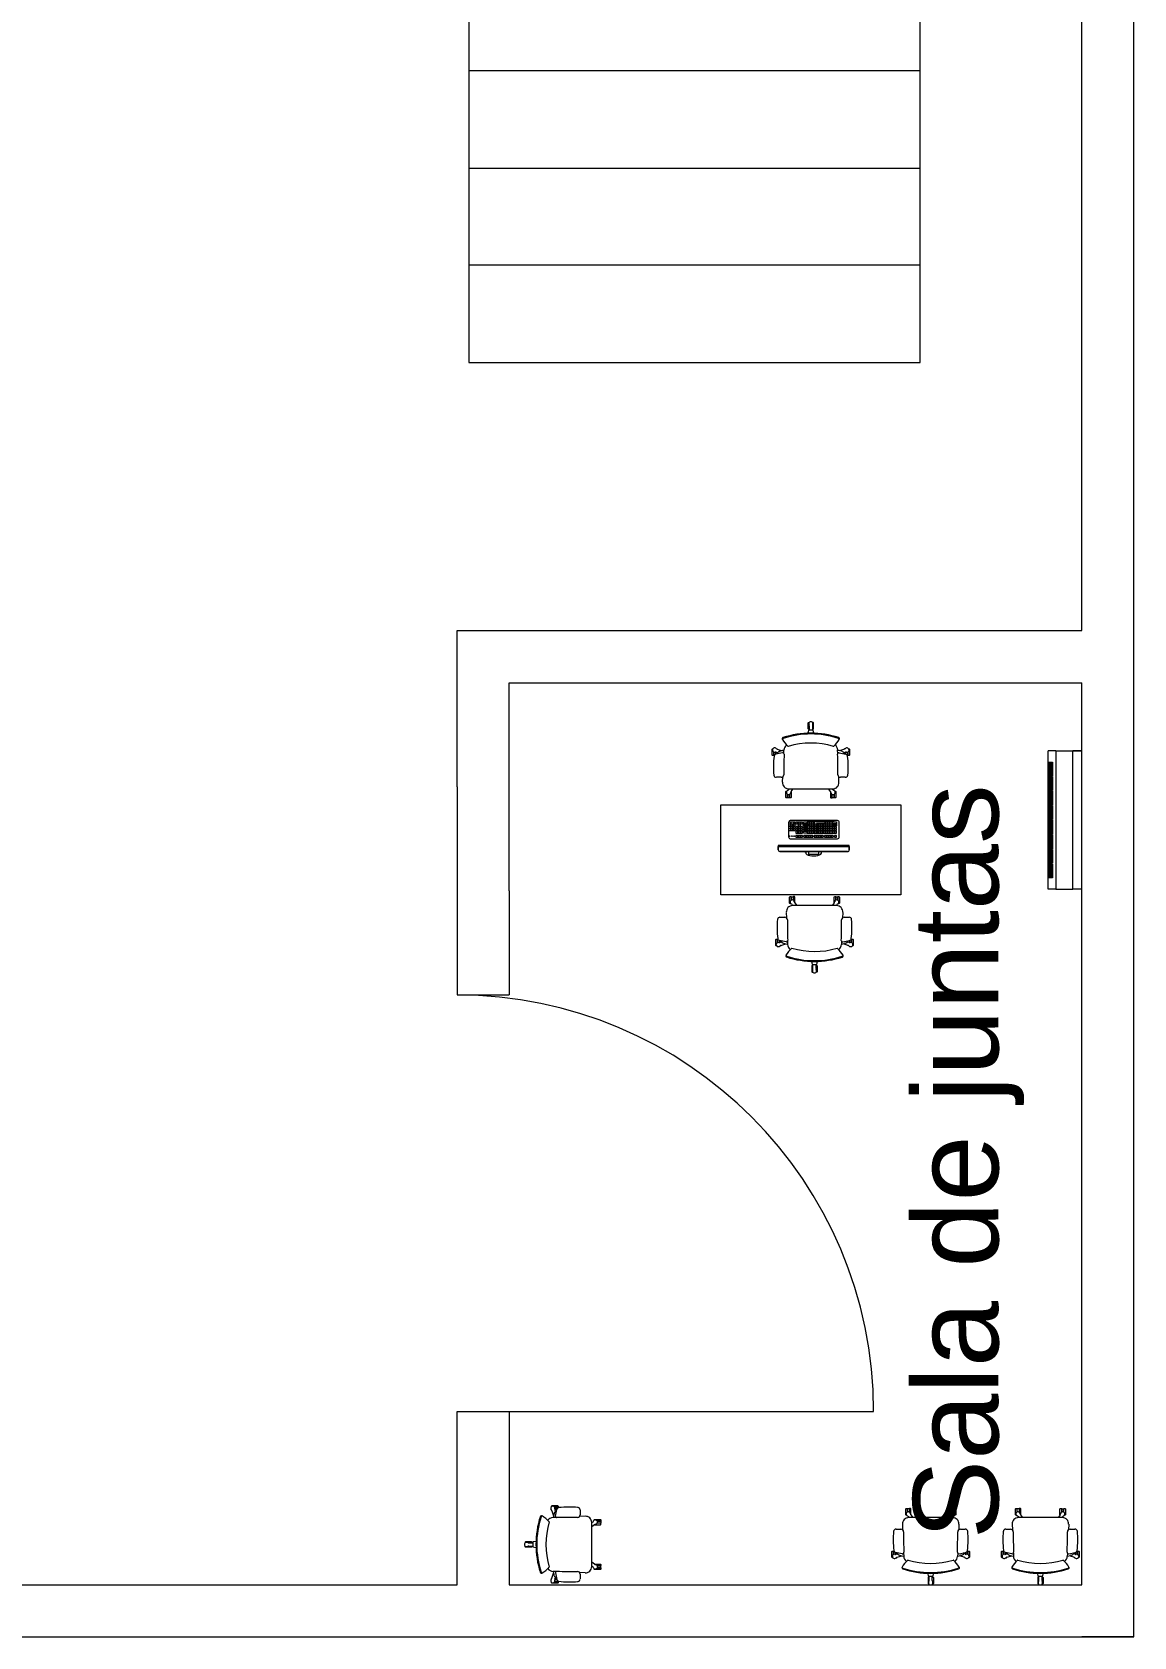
# Model space of a CAD drawing. Header units: millimetres. Extents: x -461 to 1315, y -154 to 152.
# Drawn here: x -289.786 to -286.611, y -154.113 to -149.488 of the extents above; entities that cross this region are included whole.
import ezdxf

# ---------------------------------------------------------------- set-up
doc = ezdxf.new("R2010")
doc.units = ezdxf.units.MM
for name, color, linetype, lineweight in [('A-DOOR', 251, 'Continuous', 13), ('A-WALL', 253, 'Continuous', 15), ('E-LITE', 40, 'Continuous', 13), ('S-STRS', 4, 'Continuous', 13)]:
    doc.layers.add(name, color=color, linetype=linetype, lineweight=lineweight)
doc.styles.get("Standard").update_dxf_attribs({"font": 'arial.ttf'})

# ---------------------------------------------------------------- blocks, each defined once
blk = doc.blocks.new('*U142')
at = {"layer": 'E-LITE'}
for p, q in [((1106.4, 1404.11), (1186.52, 1404.11)), ((1106.4, 1399.76), (1106.4, 1404.11)), ((1112.99, 1403.75), (1120.98, 1403.75)), ((1112.99, 1403.22), (1112.99, 1403.75)), ((1120.98, 1403.22), (1112.99, 1403.22)), ((1112.99, 1403.02), (1120.98, 1403.02)), ((1112.99, 1402.49), (1112.99, 1403.02)), ((1120.98, 1402.49), (1112.99, 1402.49)), ((1112.99, 1402.29), (1120.98, 1402.29)), ((1112.99, 1401.76), (1112.99, 1402.29)), ((1120.98, 1401.76), (1112.99, 1401.76)), ((1120.98, 1403.75), (1120.98, 1403.22)), ((1120.98, 1403.02), (1120.98, 1402.49)), ((1120.98, 1402.29), (1120.98, 1401.76)), ((1121.41, 1403.75), (1129.4, 1403.75)), ((1121.41, 1403.22), (1121.41, 1403.75)), ((1129.4, 1403.22), (1121.41, 1403.22)), ((1121.41, 1403.02), (1129.4, 1403.02)), ((1121.41, 1402.49), (1121.41, 1403.02)), ((1129.4, 1402.49), (1121.41, 1402.49)), ((1121.41, 1402.29), (1129.4, 1402.29)), ((1121.41, 1401.76), (1121.41, 1402.29)), ((1129.4, 1401.76), (1121.41, 1401.76)), ((1129.4, 1403.75), (1129.4, 1403.22)), ((1129.4, 1403.02), (1129.4, 1402.49)), ((1129.4, 1402.29), (1129.4, 1401.76)), ((1129.83, 1403.75), (1137.82, 1403.75)), ((1129.83, 1403.22), (1129.83, 1403.75)), ((1137.82, 1403.22), (1129.83, 1403.22)), ((1129.83, 1403.02), (1137.82, 1403.02)), ((1129.83, 1402.49), (1129.83, 1403.02)), ((1137.82, 1402.49), (1129.83, 1402.49)), ((1129.83, 1402.29), (1137.82, 1402.29)), ((1129.83, 1401.76), (1129.83, 1402.29)), ((1137.82, 1401.76), (1129.83, 1401.76)), ((1137.82, 1403.75), (1137.82, 1403.22)), ((1137.82, 1403.02), (1137.82, 1402.49)), ((1137.82, 1402.29), (1137.82, 1401.76)), ((1138.25, 1403.75), (1146.24, 1403.75)), ((1138.25, 1403.22), (1138.25, 1403.75)), ((1146.24, 1403.22), (1138.25, 1403.22)), ((1138.25, 1403.02), (1146.24, 1403.02)), ((1138.25, 1402.49), (1138.25, 1403.02)), ((1146.24, 1402.49), (1138.25, 1402.49)), ((1138.25, 1402.29), (1146.24, 1402.29)), ((1138.25, 1401.76), (1138.25, 1402.29)), ((1146.24, 1401.76), (1138.25, 1401.76)), ((1146.24, 1403.75), (1146.24, 1403.22)), ((1146.24, 1403.02), (1146.24, 1402.49)), ((1146.24, 1402.29), (1146.24, 1401.76)), ((1146.68, 1403.22), (1146.68, 1403.75)), ((1146.68, 1403.75), (1154.67, 1403.75)), ((1154.67, 1403.22), (1146.68, 1403.22)), ((1146.68, 1402.49), (1146.68, 1403.02)), ((1146.68, 1403.02), (1154.67, 1403.02)), ((1154.67, 1402.49), (1146.68, 1402.49)), ((1146.68, 1401.76), (1146.68, 1402.29)), ((1146.68, 1402.29), (1154.67, 1402.29)), ((1154.67, 1401.76), (1146.68, 1401.76)), ((1154.67, 1403.75), (1154.67, 1403.22)), ((1154.67, 1403.02), (1154.67, 1402.49)), ((1154.67, 1402.29), (1154.67, 1401.76)), ((1155.1, 1403.22), (1155.1, 1403.75)), ((1155.1, 1403.75), (1163.09, 1403.75)), ((1163.09, 1403.22), (1155.1, 1403.22)), ((1155.1, 1402.49), (1155.1, 1403.02)), ((1155.1, 1403.02), (1163.09, 1403.02)), ((1163.09, 1402.49), (1155.1, 1402.49)), ((1155.1, 1401.76), (1155.1, 1402.29)), ((1155.1, 1402.29), (1163.09, 1402.29)), ((1163.09, 1401.76), (1155.1, 1401.76)), ((1163.09, 1403.75), (1163.09, 1403.22)), ((1163.09, 1403.02), (1163.09, 1402.49)), ((1163.09, 1402.29), (1163.09, 1401.76)), ((1163.52, 1403.22), (1163.52, 1403.75)), ((1163.52, 1403.75), (1171.51, 1403.75)), ((1171.51, 1403.22), (1163.52, 1403.22)), ((1163.52, 1402.49), (1163.52, 1403.02)), ((1163.52, 1403.02), (1171.51, 1403.02)), ((1171.51, 1402.49), (1163.52, 1402.49)), ((1163.52, 1401.76), (1163.52, 1402.29)), ((1163.52, 1402.29), (1171.51, 1402.29)), ((1171.51, 1401.76), (1163.52, 1401.76)), ((1171.51, 1403.75), (1171.51, 1403.22)), ((1171.51, 1403.02), (1171.51, 1402.49)), ((1171.51, 1402.29), (1171.51, 1401.76)), ((1171.94, 1403.22), (1171.94, 1403.75)), ((1171.94, 1403.75), (1179.93, 1403.75)), ((1179.93, 1403.22), (1171.94, 1403.22)), ((1171.94, 1402.49), (1171.94, 1403.02)), ((1171.94, 1403.02), (1179.93, 1403.02)), ((1179.93, 1402.49), (1171.94, 1402.49)), ((1171.94, 1401.76), (1171.94, 1402.29)), ((1171.94, 1402.29), (1179.93, 1402.29)), ((1179.93, 1401.76), (1171.94, 1401.76)), ((1179.93, 1403.75), (1179.93, 1403.22)), ((1179.93, 1403.02), (1179.93, 1402.49)), ((1179.93, 1402.29), (1179.93, 1401.76)), ((1186.52, 1399.76), (1186.52, 1404.11)), ((1186.52, 1399.76), (1106.4, 1399.76)), ((1106.4, 1399.76), (1106.4, 1389.94)), ((1186.52, 1399.76), (1186.52, 1389.94)), ((1106.4, 1389.94), (1106.45, 1389.94)), ((1106.4, 1384.99), (1106.4, 1389.94)), ((1106.4, 1384.99), (1106.45, 1384.99)), ((1106.4, 1384.73), (1106.4, 1384.99)), ((1106.45, 1384.73), (1106.4, 1384.73)), ((1106.45, 1389.94), (1186.47, 1389.94)), ((1106.45, 1384.99), (1106.45, 1389.94)), ((1106.45, 1384.73), (1106.45, 1384.99)), ((1106.45, 1384.73), (1186.47, 1384.73)), ((1186.47, 1389.94), (1186.52, 1389.94)), ((1186.47, 1389.94), (1186.47, 1384.99)), ((1186.47, 1384.99), (1186.52, 1384.99)), ((1186.47, 1384.73), (1186.47, 1384.99)), ((1186.52, 1384.73), (1186.47, 1384.73)), ((1186.52, 1384.99), (1186.52, 1389.94)), ((1186.52, 1384.99), (1186.52, 1384.73))]:
    blk.add_line(p, q, dxfattribs=at)
blk = doc.blocks.new('*U146')
at = {"layer": 'E-LITE', "ltscale": 2}
for p, q in [((18904, 41906), (18904, 41868)), ((18933, 41906), (18933, 41868)), ((18607, 41656), (18607, 41674)), ((18608, 41656), (18608, 41674)), ((18612, 41673), (18625, 41668)), ((18621, 41700), (18664, 41686)), ((18622, 41669), (18622, 41663)), ((18644, 41681), (18653, 41684)), ((18679, 41663), (18680, 41692)), ((19158, 41663), (19157, 41691)), ((19217, 41700), (19173, 41686)), ((19194, 41681), (19184, 41684)), ((19226, 41673), (19212, 41668)), ((19215, 41669), (19215, 41663)), ((19230, 41656), (19230, 41674)), ((19231, 41656), (19231, 41674)), ((18655, 41451), (18613, 41451)), ((18668, 41407), (18670, 41456)), ((18721, 41339), (18726, 41347)), ((18723, 41347), (19115, 41347)), ((18744, 41323), (18762, 41347)), ((19094, 41323), (19076, 41347)), ((19117, 41339), (19111, 41347)), ((19169, 41407), (19167, 41456)), ((19225, 41451), (19183, 41451))]:
    blk.add_line(p, q, dxfattribs=at)
at = {"layer": 'E-LITE'}
for p, q in [((18762, 41053), (18780, 41053)), ((18805, 41053), (18805, 41038)), ((18805, 41013), (18805, 40997)), ((18805, 40992), (18805, 40977)), ((18805, 40971), (18805, 40955)), ((18805, 40934), (18805, 40918)), ((18825, 41053), (18825, 41038)), ((18825, 41033), (18825, 41017)), ((18825, 41013), (18825, 40997)), ((18825, 40992), (18825, 40977)), ((18825, 40971), (18825, 40955)), ((18825, 40934), (18825, 40918)), ((18845, 41053), (18845, 41038)), ((18845, 41013), (18845, 40997)), ((18845, 40992), (18845, 40977)), ((18845, 40971), (18845, 40955)), ((18845, 40934), (18845, 40918)), ((18876, 40934), (18876, 40918)), ((18887, 41054), (18905, 41054)), ((18896, 40934), (18896, 40918)), ((18905, 41054), (18905, 41038)), ((18905, 41054), (18905, 41038)), ((18905, 40992), (18905, 40977)), ((18905, 40971), (18905, 40955)), ((18917, 40934), (18917, 40918)), ((18925, 41054), (18925, 41038)), ((18925, 41035), (18925, 41019)), ((18925, 41013), (18925, 40997)), ((18925, 40992), (18925, 40977)), ((18925, 40971), (18925, 40955)), ((18937, 40934), (18937, 40918)), ((18945, 41054), (18945, 41038)), ((18945, 41035), (18945, 41019)), ((18945, 41013), (18945, 40997)), ((18945, 40992), (18945, 40977)), ((18945, 40971), (18945, 40955)), ((18965, 41035), (18965, 41019)), ((18965, 41013), (18965, 40997)), ((18965, 40992), (18965, 40977)), ((18965, 40971), (18965, 40955)), ((18967, 40934), (18967, 40918)), ((18968, 41054), (18985, 41054)), ((18985, 41038), (18968, 41038)), ((18985, 41035), (18985, 41019)), ((18985, 41013), (18985, 40997)), ((18985, 40992), (18985, 40977)), ((18985, 40971), (18985, 40955)), ((18987, 40934), (18987, 40918)), ((18988, 41054), (19006, 41054)), ((19006, 41038), (18988, 41038)), ((19006, 41035), (19006, 41019)), ((19006, 41013), (19006, 40997)), ((19006, 40992), (19006, 40977)), ((19006, 40971), (19006, 40955)), ((19007, 40934), (19007, 40918)), ((19008, 41054), (19026, 41054)), ((19026, 41038), (19008, 41038)), ((19026, 41035), (19026, 41019)), ((19026, 41013), (19026, 40997)), ((19026, 40992), (19026, 40977)), ((19026, 40971), (19026, 40955)), ((19028, 40934), (19028, 40918)), ((19046, 41035), (19046, 41019)), ((19046, 41013), (19046, 40997)), ((19046, 40992), (19046, 40977)), ((19046, 40971), (19046, 40955)), ((19058, 40934), (19058, 40918)), ((19066, 41054), (19066, 41038)), ((19066, 41035), (19066, 41019)), ((19066, 41013), (19066, 40997)), ((19066, 40992), (19066, 40977)), ((19066, 40971), (19066, 40955)), ((19078, 40934), (19078, 40918)), ((19087, 41054), (19087, 41038)), ((19087, 41035), (19087, 41019)), ((19087, 41013), (19087, 40997)), ((19087, 40992), (19087, 40977)), ((19087, 40971), (19087, 40955)), ((19098, 40934), (19098, 40918)), ((19107, 41054), (19107, 41038)), ((19107, 41035), (19107, 41019)), ((19107, 41013), (19107, 40997)), ((19107, 40992), (19107, 40977)), ((19107, 40971), (19107, 40955)), ((19118, 40934), (19118, 40918)), ((19127, 41013), (19127, 40997)), ((19127, 40992), (19127, 40977)), ((19127, 40971), (19127, 40955)), ((19260, 40835), (18629, 40835)), ((18629, 40835), (18629, 40805)), ((18644, 40790), (19245, 40790)), ((18873, 40781), (18873, 40790)), ((19015, 40782), (19015, 40790))]:
    blk.add_line(p, q, dxfattribs=at)
at = {"layer": 'E-LITE', "ltscale": 2}
for points in [[(18904, 41877), (18899, 41877), (18895, 41880), (18895, 41933), (18899, 41937), (18903, 41937)], [(18933, 41877), (18939, 41877), (18942, 41880), (18942, 41933), (18939, 41937), (18934, 41937)], [(18589, 41676), (18589, 41645), (18588, 41644), (18578, 41644), (18575, 41648), (18575, 41700), (18578, 41704), (18583, 41704)], [(18595, 41645), (18590, 41645), (18590, 41675)], [(18614, 41704), (18618, 41704), (18622, 41700), (18622, 41699)], [(19224, 41704), (19219, 41704), (19215, 41700), (19215, 41699)], [(19248, 41675), (19248, 41645), (19243, 41645)], [(19255, 41704), (19259, 41704), (19263, 41700), (19263, 41647), (19259, 41644), (19250, 41644), (19249, 41645), (19249, 41675)], [(18712, 41299), (18712, 41269), (18711, 41267), (18701, 41267), (18697, 41271), (18697, 41324), (18701, 41327), (18706, 41327)], [(18729, 41298), (18729, 41269), (18713, 41269), (18713, 41298)], [(18745, 41324), (18745, 41271), (18741, 41267), (18731, 41267), (18730, 41269), (18730, 41299)], [(19093, 41324), (19093, 41271), (19096, 41267), (19106, 41267), (19107, 41268), (19107, 41299)], [(19125, 41298), (19125, 41268), (19108, 41268), (19108, 41298)], [(19132, 41327), (19137, 41327), (19140, 41324), (19140, 41271), (19137, 41267), (19127, 41267), (19126, 41268), (19126, 41299)]]:
    blk.add_lwpolyline(points, dxfattribs=at)
at = {"layer": 'E-LITE'}
for points in [[(18945, 41842), (18941, 41868), (18897, 41868), (18893, 41842)], [(18667, 41668), (18609, 41656)], [(19171, 41668), (19229, 41656)], [(18780, 41038), (18780, 41053), (18742, 41053), (18742, 41038), (18780, 41038), (18762, 41038)], [(18855, 41038), (18855, 41054), (18884, 41054), (18884, 41038), (18855, 41038)], [(19028, 41054), (19046, 41054), (19046, 41038), (19046, 41054), (18948, 41054), (18948, 41038), (19046, 41038), (19028, 41038)], [(19127, 41054), (19109, 41054), (19109, 41038), (19127, 41038)], [(19109, 41054), (19147, 41054), (19147, 41038), (19109, 41038)], [(19127, 41035), (19109, 41035), (19109, 41019), (19127, 41019)], [(19109, 41035), (19147, 41035), (19147, 41019), (19109, 41019)], [(18629, 40805), (18629, 40835)], [(19245, 40790), (18644, 40790)], [(19260, 40835), (19260, 40805)]]:
    blk.add_lwpolyline(points, dxfattribs=at)
for points in [[(19719, 41205), (19719, 40405), (18119, 40405), (18119, 41205)], [(18722, 41053), (18722, 41038), (18740, 41038), (18740, 41053)], [(18722, 41035), (18722, 41019), (18740, 41019), (18740, 41035)], [(18722, 41013), (18722, 40997), (18740, 40997), (18740, 41013)], [(18722, 40992), (18722, 40977), (18740, 40977), (18740, 40992)], [(18742, 41035), (18742, 41019), (18760, 41019), (18760, 41035)], [(18742, 41013), (18742, 40997), (18760, 40997), (18760, 41013)], [(18742, 40992), (18742, 40977), (18760, 40977), (18760, 40992)], [(18762, 41035), (18762, 41019), (18780, 41019), (18780, 41035)], [(18762, 41013), (18762, 40997), (18780, 40997), (18780, 41013)], [(18762, 40992), (18762, 40977), (18780, 40977), (18780, 40992)], [(18787, 41053), (18787, 41038), (18805, 41038), (18805, 41053)], [(18787, 41013), (18787, 40997), (18805, 40997), (18805, 41013)], [(18787, 40992), (18787, 40977), (18805, 40977), (18805, 40992)], [(18787, 40971), (18787, 40955), (18805, 40955), (18805, 40971)], [(18787, 40934), (18787, 40918), (18805, 40918), (18805, 40934)], [(18807, 41053), (18807, 41038), (18825, 41038), (18825, 41053)], [(18807, 41033), (18807, 41017), (18825, 41017), (18825, 41033)], [(18807, 41013), (18807, 40997), (18825, 40997), (18825, 41013)], [(18807, 40992), (18807, 40977), (18825, 40977), (18825, 40992)], [(18807, 40971), (18807, 40955), (18825, 40955), (18825, 40971)], [(18807, 40934), (18807, 40918), (18825, 40918), (18825, 40934)], [(18828, 41053), (18828, 41038), (18845, 41038), (18845, 41053)], [(18828, 41013), (18828, 40997), (18845, 40997), (18845, 41013)], [(18828, 40992), (18828, 40977), (18845, 40977), (18845, 40992)], [(18828, 40971), (18828, 40955), (18845, 40955), (18845, 40971)], [(18828, 40934), (18828, 40918), (18845, 40918), (18845, 40934)], [(18905, 41035), (18905, 41019), (18855, 41019), (18855, 41035)], [(18855, 40998), (18855, 41013), (18892, 41013), (18892, 40998)], [(18855, 40977), (18855, 40993), (18881, 40993), (18881, 40977)], [(18884, 40955), (18855, 40955), (18855, 40971), (18884, 40971)], [(18858, 40934), (18858, 40918), (18876, 40918), (18876, 40934)], [(18879, 40934), (18879, 40918), (18896, 40918), (18896, 40934)], [(18887, 41054), (18887, 41038), (18905, 41038), (18905, 41054)], [(18887, 40992), (18887, 40977), (18905, 40977), (18905, 40992)], [(18887, 40971), (18887, 40955), (18905, 40955), (18905, 40971)], [(18899, 40934), (18899, 40918), (18917, 40918), (18917, 40934)], [(18907, 41054), (18907, 41038), (18925, 41038), (18925, 41054)], [(18907, 41035), (18907, 41019), (18925, 41019), (18925, 41035)], [(18907, 41013), (18907, 40997), (18925, 40997), (18925, 41013)], [(18907, 40992), (18907, 40977), (18925, 40977), (18925, 40992)], [(18907, 40971), (18907, 40955), (18925, 40955), (18925, 40971)], [(18919, 40934), (18919, 40918), (18937, 40918), (18937, 40934)], [(18927, 41054), (18927, 41038), (18945, 41038), (18945, 41054)], [(18927, 41035), (18927, 41019), (18945, 41019), (18945, 41035)], [(18927, 41013), (18927, 40997), (18945, 40997), (18945, 41013)], [(18927, 40992), (18927, 40977), (18945, 40977), (18945, 40992)], [(18927, 40971), (18927, 40955), (18945, 40955), (18945, 40971)], [(18948, 41035), (18948, 41019), (18965, 41019), (18965, 41035)], [(18948, 41013), (18948, 40997), (18965, 40997), (18965, 41013)], [(18948, 40992), (18948, 40977), (18965, 40977), (18965, 40992)], [(18948, 40971), (18948, 40955), (18965, 40955), (18965, 40971)], [(18949, 40934), (18949, 40918), (18967, 40918), (18967, 40934)], [(18968, 41035), (18968, 41019), (18985, 41019), (18985, 41035)], [(18968, 41013), (18968, 40997), (18985, 40997), (18985, 41013)], [(18968, 40992), (18968, 40977), (18985, 40977), (18985, 40992)], [(18968, 40971), (18968, 40955), (18985, 40955), (18985, 40971)], [(18970, 40934), (18970, 40918), (18987, 40918), (18987, 40934)], [(18988, 41035), (18988, 41019), (19006, 41019), (19006, 41035)], [(18988, 41013), (18988, 40997), (19006, 40997), (19006, 41013)], [(18988, 40992), (18988, 40977), (19006, 40977), (19006, 40992)], [(18988, 40971), (18988, 40955), (19006, 40955), (19006, 40971)], [(18990, 40934), (18990, 40918), (19007, 40918), (19007, 40934)], [(19008, 41035), (19008, 41019), (19026, 41019), (19026, 41035)], [(19008, 41013), (19008, 40997), (19026, 40997), (19026, 41013)], [(19008, 40992), (19008, 40977), (19026, 40977), (19026, 40992)], [(19008, 40971), (19008, 40955), (19026, 40955), (19026, 40971)], [(19010, 40934), (19010, 40918), (19028, 40918), (19028, 40934)], [(19028, 41035), (19028, 41019), (19046, 41019), (19046, 41035)], [(19028, 41013), (19028, 40997), (19046, 40997), (19046, 41013)], [(19028, 40992), (19028, 40977), (19046, 40977), (19046, 40992)], [(19028, 40971), (19028, 40955), (19046, 40955), (19046, 40971)], [(19040, 40934), (19040, 40918), (19058, 40918), (19058, 40934)], [(19049, 41054), (19049, 41038), (19066, 41038), (19066, 41054)], [(19049, 41035), (19049, 41019), (19066, 41019), (19066, 41035)], [(19049, 41013), (19049, 40997), (19066, 40997), (19066, 41013)], [(19049, 40992), (19049, 40977), (19066, 40977), (19066, 40992)], [(19049, 40971), (19049, 40955), (19066, 40955), (19066, 40971)], [(19060, 40934), (19060, 40918), (19078, 40918), (19078, 40934)], [(19069, 41054), (19069, 41038), (19087, 41038), (19087, 41054)], [(19069, 41035), (19069, 41019), (19087, 41019), (19087, 41035)], [(19069, 41013), (19069, 40997), (19087, 40997), (19087, 41013)], [(19069, 40992), (19069, 40977), (19087, 40977), (19087, 40992)], [(19069, 40971), (19069, 40955), (19087, 40955), (19087, 40971)], [(19080, 40934), (19080, 40918), (19098, 40918), (19098, 40934)], [(19089, 41054), (19089, 41038), (19107, 41038), (19107, 41054)], [(19089, 41035), (19089, 41019), (19107, 41019), (19107, 41035)], [(19089, 41013), (19089, 40997), (19107, 40997), (19107, 41013)], [(19089, 40992), (19089, 40977), (19107, 40977), (19107, 40992)], [(19089, 40971), (19089, 40955), (19107, 40955), (19107, 40971)], [(19101, 40934), (19101, 40918), (19118, 40918), (19118, 40934)], [(19109, 41013), (19109, 40997), (19127, 40997), (19127, 41013)], [(19109, 40992), (19109, 40977), (19127, 40977), (19127, 40992)], [(19109, 40971), (19109, 40955), (19127, 40955), (19127, 40971)], [(19130, 41013), (19130, 40997), (19147, 40997), (19147, 41013)], [(19130, 40992), (19130, 40977), (19147, 40977), (19147, 40992)], [(19130, 40971), (19130, 40955), (19147, 40955), (19147, 40971)], [(19130, 40934), (19130, 40918), (19147, 40918), (19147, 40934)], [(18629, 40835), (19260, 40835), (19260, 40845), (18629, 40845)], [(18900, 40790), (18988, 40790), (18988, 40763), (18900, 40763)]]:
    blk.add_lwpolyline(points, close=True, dxfattribs=at)
blk.add_lwpolyline([(19171, 41050, 0.414214), (19156, 41065), (18736, 41065, 0.414214), (18721, 41050), (18721, 40920, 0.414214), (18736, 40905), (19156, 40905, 0.414214), (19171, 40920)], format="xyb", close=True, dxfattribs=at)
blk.add_lwpolyline([(19245, 40790, 0.414214), (19260, 40805), (19260, 40835)], format="xyb", dxfattribs=at)
for centre in [(18731, 40927), (18751, 40927), (18771, 40927)]:
    blk.add_circle(centre, 2.59, dxfattribs=at)
at = {"layer": 'E-LITE', "ltscale": 2}
for centre, radius, start, end in [((18919, 41925), 19.1, 328.5245, 211.4595), ((18884, 41906), 20, 0.2015, 26.7074), ((18953, 41906), 20, 153.2765, 179.7824), ((18675, 41793), 11.1, 111.0959, 214.6187), ((18677, 41787), 11.1, 111.0959, 181.3726), ((18918, 41944), 297, 212.0445, 226.7544), ((18919, 41041), 801, 71.9883, 107.9957), ((18919, 41041), 794, 71.9883, 107.9957), ((18920, 41944), 297, 313.2296, 327.9394), ((19160, 41787), 11.1, 358.6113, 68.888), ((19162, 41793), 11.1, 325.3652, 68.888), ((18598, 41692), 19.1, 40.5245, 283.4595), ((19430, 41541), 843, 173.3476, 184.9047), ((18613, 41637), 19.6, 101.3843, 176.0675), ((18606, 41654), 20, 72.2015, 98.7074), ((18627, 41719), 20, 225.2765, 251.7824), ((18651, 41650), 31.9, 103.7502, 164.579), ((18709, 41457), 234, 97.1189, 103.7502), ((18669, 41656), 12.1, 357.6388, 99.6107), ((24194, 41493), 5515, 178.3138, 180.2072), ((18740, 41689), 59.8, 126.264, 177.3892), ((18725, 41739), 15.3, 226.9603, 245.5958), ((18919, 41061), 693, 73.1968, 106.7872), ((19113, 41739), 15.3, 294.3882, 313.0237), ((19098, 41689), 59.8, 2.5947, 54.0612), ((19169, 41656), 12.1, 80.3732, 182.3452), ((13644, 41495), 5515, 359.7768, 1.6701), ((19129, 41457), 234, 76.2338, 82.865), ((19186, 41650), 31.9, 15.4049, 76.2338), ((19211, 41719), 20, 288.2015, 314.7074), ((19239, 41692), 19.1, 256.5245, 139.4595), ((19232, 41654), 20, 81.2765, 107.7824), ((19225, 41637), 19.6, 3.9165, 78.5997), ((18408, 41541), 843, 355.0792, 6.6363), ((18610, 41471), 20.1, 185.0365, 276.0047), ((18657, 41473), 22.2, 265.0418, 0.9316), ((18725, 41404), 57, 177.5729, 267.8185), ((19112, 41404), 57, 272.1654, 2.411), ((19181, 41473), 22.2, 179.0523, 274.9421), ((19227, 41471), 20.1, 263.9792, 354.9474), ((18721, 41316), 19.1, 112.5245, 355.4595), ((18704, 41351), 20, 297.2765, 323.7824), ((18760, 41311), 20, 144.2015, 170.7074), ((19078, 41311), 20, 9.2765, 35.7824), ((19117, 41316), 19.1, 184.5245, 67.4595), ((19133, 41351), 20, 216.2015, 242.7074)]:
    blk.add_arc(centre, radius, start, end, dxfattribs=at)
at = {"layer": 'E-LITE'}
blk.add_arc((18644, 40805), 15, 180, 270, dxfattribs=at)
blk.add_ellipse((18944, 40781), major_axis=(-70.7, -0.3), ratio=0.422033, start_param=6.279959, end_param=9.484348, dxfattribs=at)
blk = doc.blocks.new('*U147')
at = {"layer": 'E-LITE', "ltscale": 2}
for p, q in [((18904, 41906), (18904, 41868)), ((18933, 41906), (18933, 41868)), ((18621, 41700), (18664, 41686)), ((18679, 41663), (18680, 41692)), ((19158, 41663), (19157, 41691)), ((19217, 41700), (19173, 41686)), ((18607, 41656), (18607, 41674)), ((18608, 41656), (18608, 41674)), ((18612, 41673), (18625, 41668)), ((18622, 41669), (18622, 41663)), ((18644, 41681), (18653, 41684)), ((19194, 41681), (19184, 41684)), ((19226, 41673), (19212, 41668)), ((19215, 41669), (19215, 41663)), ((19230, 41656), (19230, 41674)), ((19231, 41656), (19231, 41674)), ((18655, 41451), (18613, 41451)), ((18668, 41407), (18670, 41456)), ((19169, 41407), (19167, 41456)), ((19225, 41451), (19183, 41451)), ((18721, 41339), (18726, 41347)), ((18723, 41347), (19115, 41347)), ((18744, 41323), (18762, 41347)), ((19094, 41323), (19076, 41347)), ((19117, 41339), (19111, 41347))]:
    blk.add_line(p, q, dxfattribs=at)
at = {"layer": 'E-LITE'}
for points in [[(18945, 41842), (18941, 41868), (18897, 41868), (18893, 41842)], [(18667, 41668), (18609, 41656)], [(19171, 41668), (19229, 41656)]]:
    blk.add_lwpolyline(points, dxfattribs=at)
at = {"layer": 'E-LITE', "ltscale": 2}
for points in [[(18904, 41877), (18899, 41877), (18895, 41880), (18895, 41933), (18899, 41937), (18903, 41937)], [(18933, 41877), (18939, 41877), (18942, 41880), (18942, 41933), (18939, 41937), (18934, 41937)], [(18589, 41676), (18589, 41645), (18588, 41644), (18578, 41644), (18575, 41648), (18575, 41700), (18578, 41704), (18583, 41704)], [(18614, 41704), (18618, 41704), (18622, 41700), (18622, 41699)], [(19224, 41704), (19219, 41704), (19215, 41700), (19215, 41699)], [(19255, 41704), (19259, 41704), (19263, 41700), (19263, 41647), (19259, 41644), (19250, 41644), (19249, 41645), (19249, 41675)], [(18595, 41645), (18590, 41645), (18590, 41675)], [(19248, 41675), (19248, 41645), (19243, 41645)], [(18712, 41299), (18712, 41269), (18711, 41267), (18701, 41267), (18697, 41271), (18697, 41324), (18701, 41327), (18706, 41327)], [(18729, 41298), (18729, 41269), (18713, 41269), (18713, 41298)], [(18745, 41324), (18745, 41271), (18741, 41267), (18731, 41267), (18730, 41269), (18730, 41299)], [(19093, 41324), (19093, 41271), (19096, 41267), (19106, 41267), (19107, 41268), (19107, 41299)], [(19125, 41298), (19125, 41268), (19108, 41268), (19108, 41298)], [(19132, 41327), (19137, 41327), (19140, 41324), (19140, 41271), (19137, 41267), (19127, 41267), (19126, 41268), (19126, 41299)]]:
    blk.add_lwpolyline(points, dxfattribs=at)
for centre, radius, start, end in [((18919, 41041), 801, 71.9883, 107.9957), ((18919, 41041), 794, 71.9883, 107.9957), ((18919, 41925), 19.1, 328.5245, 211.4595), ((18884, 41906), 20, 0.2015, 26.7074), ((18953, 41906), 20, 153.2765, 179.7824), ((18598, 41692), 19.1, 40.5245, 283.4595), ((18627, 41719), 20, 225.2765, 251.7824), ((18675, 41793), 11.1, 111.0959, 214.6187), ((18677, 41787), 11.1, 111.0959, 181.3726), ((18918, 41944), 297, 212.0445, 226.7544), ((18740, 41689), 59.8, 126.264, 177.3892), ((18725, 41739), 15.3, 226.9603, 245.5958), ((18919, 41061), 693, 73.1968, 106.7872), ((19113, 41739), 15.3, 294.3882, 313.0237), ((18920, 41944), 297, 313.2296, 327.9394), ((19098, 41689), 59.8, 2.5947, 54.0612), ((19160, 41787), 11.1, 358.6113, 68.888), ((19162, 41793), 11.1, 325.3652, 68.888), ((19211, 41719), 20, 288.2015, 314.7074), ((19239, 41692), 19.1, 256.5245, 139.4595), ((19430, 41541), 843, 173.3476, 184.9047), ((18613, 41637), 19.6, 101.3843, 176.0675), ((18606, 41654), 20, 72.2015, 98.7074), ((18651, 41650), 31.9, 103.7502, 164.579), ((18709, 41457), 234, 97.1189, 103.7502), ((18669, 41656), 12.1, 357.6388, 99.6107), ((24194, 41493), 5515, 178.3138, 180.2072), ((19169, 41656), 12.1, 80.3732, 182.3452), ((13644, 41495), 5515, 359.7768, 1.6701), ((19129, 41457), 234, 76.2338, 82.865), ((19186, 41650), 31.9, 15.4049, 76.2338), ((19232, 41654), 20, 81.2765, 107.7824), ((19225, 41637), 19.6, 3.9165, 78.5997), ((18408, 41541), 843, 355.0792, 6.6363), ((18610, 41471), 20.1, 185.0365, 276.0047), ((18657, 41473), 22.2, 265.0418, 0.9316), ((18725, 41404), 57, 177.5729, 267.8185), ((19112, 41404), 57, 272.1654, 2.411), ((19181, 41473), 22.2, 179.0523, 274.9421), ((19227, 41471), 20.1, 263.9792, 354.9474), ((18721, 41316), 19.1, 112.5245, 355.4595), ((18704, 41351), 20, 297.2765, 323.7824), ((18760, 41311), 20, 144.2015, 170.7074), ((19078, 41311), 20, 9.2765, 35.7824), ((19117, 41316), 19.1, 184.5245, 67.4595), ((19133, 41351), 20, 216.2015, 242.7074)]:
    blk.add_arc(centre, radius, start, end, dxfattribs=at)
blk = doc.blocks.new('*U150')
at = {"layer": 'E-LITE', "ltscale": 2}
for p, q in [((18904, 41906), (18904, 41868)), ((18933, 41906), (18933, 41868)), ((18621, 41700), (18664, 41686)), ((18679, 41663), (18680, 41692)), ((19158, 41663), (19157, 41691)), ((19217, 41700), (19173, 41686)), ((18607, 41656), (18607, 41674)), ((18608, 41656), (18608, 41674)), ((18612, 41673), (18625, 41668)), ((18622, 41669), (18622, 41663)), ((18644, 41681), (18653, 41684)), ((19194, 41681), (19184, 41684)), ((19226, 41673), (19212, 41668)), ((19215, 41669), (19215, 41663)), ((19230, 41656), (19230, 41674)), ((19231, 41656), (19231, 41674)), ((18655, 41451), (18613, 41451)), ((18668, 41407), (18670, 41456)), ((19169, 41407), (19167, 41456)), ((19225, 41451), (19183, 41451)), ((18721, 41339), (18726, 41347)), ((18723, 41347), (19115, 41347)), ((18744, 41323), (18762, 41347)), ((19094, 41323), (19076, 41347)), ((19117, 41339), (19111, 41347))]:
    blk.add_line(p, q, dxfattribs=at)
at = {"layer": 'E-LITE'}
for points in [[(18945, 41842), (18941, 41868), (18897, 41868), (18893, 41842)], [(18667, 41668), (18609, 41656)], [(19171, 41668), (19229, 41656)]]:
    blk.add_lwpolyline(points, dxfattribs=at)
at = {"layer": 'E-LITE', "ltscale": 2}
for points in [[(18904, 41877), (18899, 41877), (18895, 41880), (18895, 41933), (18899, 41937), (18903, 41937)], [(18933, 41877), (18939, 41877), (18942, 41880), (18942, 41933), (18939, 41937), (18934, 41937)], [(18589, 41676), (18589, 41645), (18588, 41644), (18578, 41644), (18575, 41648), (18575, 41700), (18578, 41704), (18583, 41704)], [(18614, 41704), (18618, 41704), (18622, 41700), (18622, 41699)], [(19224, 41704), (19219, 41704), (19215, 41700), (19215, 41699)], [(19255, 41704), (19259, 41704), (19263, 41700), (19263, 41647), (19259, 41644), (19250, 41644), (19249, 41645), (19249, 41675)], [(18595, 41645), (18590, 41645), (18590, 41675)], [(19248, 41675), (19248, 41645), (19243, 41645)], [(18712, 41299), (18712, 41269), (18711, 41267), (18701, 41267), (18697, 41271), (18697, 41324), (18701, 41327), (18706, 41327)], [(18729, 41298), (18729, 41269), (18713, 41269), (18713, 41298)], [(18745, 41324), (18745, 41271), (18741, 41267), (18731, 41267), (18730, 41269), (18730, 41299)], [(19093, 41324), (19093, 41271), (19096, 41267), (19106, 41267), (19107, 41268), (19107, 41299)], [(19125, 41298), (19125, 41268), (19108, 41268), (19108, 41298)], [(19132, 41327), (19137, 41327), (19140, 41324), (19140, 41271), (19137, 41267), (19127, 41267), (19126, 41268), (19126, 41299)]]:
    blk.add_lwpolyline(points, dxfattribs=at)
for centre, radius, start, end in [((18919, 41041), 801, 71.9883, 107.9957), ((18919, 41041), 794, 71.9883, 107.9957), ((18919, 41925), 19.1, 328.5245, 211.4595), ((18884, 41906), 20, 0.2015, 26.7074), ((18953, 41906), 20, 153.2765, 179.7824), ((18598, 41692), 19.1, 40.5245, 283.4595), ((18627, 41719), 20, 225.2765, 251.7824), ((18675, 41793), 11.1, 111.0959, 214.6187), ((18677, 41787), 11.1, 111.0959, 181.3726), ((18918, 41944), 297, 212.0445, 226.7544), ((18740, 41689), 59.8, 126.264, 177.3892), ((18725, 41739), 15.3, 226.9603, 245.5958), ((18919, 41061), 693, 73.1968, 106.7872), ((19113, 41739), 15.3, 294.3882, 313.0237), ((18920, 41944), 297, 313.2296, 327.9394), ((19098, 41689), 59.8, 2.5947, 54.0612), ((19160, 41787), 11.1, 358.6113, 68.888), ((19162, 41793), 11.1, 325.3652, 68.888), ((19211, 41719), 20, 288.2015, 314.7074), ((19239, 41692), 19.1, 256.5245, 139.4595), ((19430, 41541), 843, 173.3476, 184.9047), ((18613, 41637), 19.6, 101.3843, 176.0675), ((18606, 41654), 20, 72.2015, 98.7074), ((18651, 41650), 31.9, 103.7502, 164.579), ((18709, 41457), 234, 97.1189, 103.7502), ((18669, 41656), 12.1, 357.6388, 99.6107), ((24194, 41493), 5515, 178.3138, 180.2072), ((19169, 41656), 12.1, 80.3732, 182.3452), ((13644, 41495), 5515, 359.7768, 1.6701), ((19129, 41457), 234, 76.2338, 82.865), ((19186, 41650), 31.9, 15.4049, 76.2338), ((19232, 41654), 20, 81.2765, 107.7824), ((19225, 41637), 19.6, 3.9165, 78.5997), ((18408, 41541), 843, 355.0792, 6.6363), ((18610, 41471), 20.1, 185.0365, 276.0047), ((18657, 41473), 22.2, 265.0418, 0.9316), ((18725, 41404), 57, 177.5729, 267.8185), ((19112, 41404), 57, 272.1654, 2.411), ((19181, 41473), 22.2, 179.0523, 274.9421), ((19227, 41471), 20.1, 263.9792, 354.9474), ((18721, 41316), 19.1, 112.5245, 355.4595), ((18704, 41351), 20, 297.2765, 323.7824), ((18760, 41311), 20, 144.2015, 170.7074), ((19078, 41311), 20, 9.2765, 35.7824), ((19117, 41316), 19.1, 184.5245, 67.4595), ((19133, 41351), 20, 216.2015, 242.7074)]:
    blk.add_arc(centre, radius, start, end, dxfattribs=at)
blk = doc.blocks.new('*U151')
at = {"layer": 'E-LITE', "ltscale": 2}
for p, q in [((18904, 41906), (18904, 41868)), ((18933, 41906), (18933, 41868)), ((18621, 41700), (18664, 41686)), ((18679, 41663), (18680, 41692)), ((19158, 41663), (19157, 41691)), ((19217, 41700), (19173, 41686)), ((18607, 41656), (18607, 41674)), ((18608, 41656), (18608, 41674)), ((18612, 41673), (18625, 41668)), ((18622, 41669), (18622, 41663)), ((18644, 41681), (18653, 41684)), ((19194, 41681), (19184, 41684)), ((19226, 41673), (19212, 41668)), ((19215, 41669), (19215, 41663)), ((19230, 41656), (19230, 41674)), ((19231, 41656), (19231, 41674)), ((18655, 41451), (18613, 41451)), ((18668, 41407), (18670, 41456)), ((19169, 41407), (19167, 41456)), ((19225, 41451), (19183, 41451)), ((18721, 41339), (18726, 41347)), ((18723, 41347), (19115, 41347)), ((18744, 41323), (18762, 41347)), ((19094, 41323), (19076, 41347)), ((19117, 41339), (19111, 41347))]:
    blk.add_line(p, q, dxfattribs=at)
at = {"layer": 'E-LITE'}
for points in [[(18945, 41842), (18941, 41868), (18897, 41868), (18893, 41842)], [(18667, 41668), (18609, 41656)], [(19171, 41668), (19229, 41656)]]:
    blk.add_lwpolyline(points, dxfattribs=at)
at = {"layer": 'E-LITE', "ltscale": 2}
for points in [[(18904, 41877), (18899, 41877), (18895, 41880), (18895, 41933), (18899, 41937), (18903, 41937)], [(18933, 41877), (18939, 41877), (18942, 41880), (18942, 41933), (18939, 41937), (18934, 41937)], [(18589, 41676), (18589, 41645), (18588, 41644), (18578, 41644), (18575, 41648), (18575, 41700), (18578, 41704), (18583, 41704)], [(18614, 41704), (18618, 41704), (18622, 41700), (18622, 41699)], [(19224, 41704), (19219, 41704), (19215, 41700), (19215, 41699)], [(19255, 41704), (19259, 41704), (19263, 41700), (19263, 41647), (19259, 41644), (19250, 41644), (19249, 41645), (19249, 41675)], [(18595, 41645), (18590, 41645), (18590, 41675)], [(19248, 41675), (19248, 41645), (19243, 41645)], [(18712, 41299), (18712, 41269), (18711, 41267), (18701, 41267), (18697, 41271), (18697, 41324), (18701, 41327), (18706, 41327)], [(18729, 41298), (18729, 41269), (18713, 41269), (18713, 41298)], [(18745, 41324), (18745, 41271), (18741, 41267), (18731, 41267), (18730, 41269), (18730, 41299)], [(19093, 41324), (19093, 41271), (19096, 41267), (19106, 41267), (19107, 41268), (19107, 41299)], [(19125, 41298), (19125, 41268), (19108, 41268), (19108, 41298)], [(19132, 41327), (19137, 41327), (19140, 41324), (19140, 41271), (19137, 41267), (19127, 41267), (19126, 41268), (19126, 41299)]]:
    blk.add_lwpolyline(points, dxfattribs=at)
for centre, radius, start, end in [((18919, 41041), 801, 71.9883, 107.9957), ((18919, 41041), 794, 71.9883, 107.9957), ((18919, 41925), 19.1, 328.5245, 211.4595), ((18884, 41906), 20, 0.2015, 26.7074), ((18953, 41906), 20, 153.2765, 179.7824), ((18598, 41692), 19.1, 40.5245, 283.4595), ((18627, 41719), 20, 225.2765, 251.7824), ((18675, 41793), 11.1, 111.0959, 214.6187), ((18677, 41787), 11.1, 111.0959, 181.3726), ((18918, 41944), 297, 212.0445, 226.7544), ((18740, 41689), 59.8, 126.264, 177.3892), ((18725, 41739), 15.3, 226.9603, 245.5958), ((18919, 41061), 693, 73.1968, 106.7872), ((19113, 41739), 15.3, 294.3882, 313.0237), ((18920, 41944), 297, 313.2296, 327.9394), ((19098, 41689), 59.8, 2.5947, 54.0612), ((19160, 41787), 11.1, 358.6113, 68.888), ((19162, 41793), 11.1, 325.3652, 68.888), ((19211, 41719), 20, 288.2015, 314.7074), ((19239, 41692), 19.1, 256.5245, 139.4595), ((19430, 41541), 843, 173.3476, 184.9047), ((18613, 41637), 19.6, 101.3843, 176.0675), ((18606, 41654), 20, 72.2015, 98.7074), ((18651, 41650), 31.9, 103.7502, 164.579), ((18709, 41457), 234, 97.1189, 103.7502), ((18669, 41656), 12.1, 357.6388, 99.6107), ((24194, 41493), 5515, 178.3138, 180.2072), ((19169, 41656), 12.1, 80.3732, 182.3452), ((13644, 41495), 5515, 359.7768, 1.6701), ((19129, 41457), 234, 76.2338, 82.865), ((19186, 41650), 31.9, 15.4049, 76.2338), ((19232, 41654), 20, 81.2765, 107.7824), ((19225, 41637), 19.6, 3.9165, 78.5997), ((18408, 41541), 843, 355.0792, 6.6363), ((18610, 41471), 20.1, 185.0365, 276.0047), ((18657, 41473), 22.2, 265.0418, 0.9316), ((18725, 41404), 57, 177.5729, 267.8185), ((19112, 41404), 57, 272.1654, 2.411), ((19181, 41473), 22.2, 179.0523, 274.9421), ((19227, 41471), 20.1, 263.9792, 354.9474), ((18721, 41316), 19.1, 112.5245, 355.4595), ((18704, 41351), 20, 297.2765, 323.7824), ((18760, 41311), 20, 144.2015, 170.7074), ((19078, 41311), 20, 9.2765, 35.7824), ((19117, 41316), 19.1, 184.5245, 67.4595), ((19133, 41351), 20, 216.2015, 242.7074)]:
    blk.add_arc(centre, radius, start, end, dxfattribs=at)
blk = doc.blocks.new('*U152')
at = {"layer": 'E-LITE', "ltscale": 2}
for p, q in [((18904, 41906), (18904, 41868)), ((18933, 41906), (18933, 41868)), ((18621, 41700), (18664, 41686)), ((18679, 41663), (18680, 41692)), ((19158, 41663), (19157, 41691)), ((19217, 41700), (19173, 41686)), ((18607, 41656), (18607, 41674)), ((18608, 41656), (18608, 41674)), ((18612, 41673), (18625, 41668)), ((18622, 41669), (18622, 41663)), ((18644, 41681), (18653, 41684)), ((19194, 41681), (19184, 41684)), ((19226, 41673), (19212, 41668)), ((19215, 41669), (19215, 41663)), ((19230, 41656), (19230, 41674)), ((19231, 41656), (19231, 41674)), ((18655, 41451), (18613, 41451)), ((18668, 41407), (18670, 41456)), ((19169, 41407), (19167, 41456)), ((19225, 41451), (19183, 41451)), ((18721, 41339), (18726, 41347)), ((18723, 41347), (19115, 41347)), ((18744, 41323), (18762, 41347)), ((19094, 41323), (19076, 41347)), ((19117, 41339), (19111, 41347))]:
    blk.add_line(p, q, dxfattribs=at)
at = {"layer": 'E-LITE'}
for points in [[(18945, 41842), (18941, 41868), (18897, 41868), (18893, 41842)], [(18667, 41668), (18609, 41656)], [(19171, 41668), (19229, 41656)]]:
    blk.add_lwpolyline(points, dxfattribs=at)
at = {"layer": 'E-LITE', "ltscale": 2}
for points in [[(18904, 41877), (18899, 41877), (18895, 41880), (18895, 41933), (18899, 41937), (18903, 41937)], [(18933, 41877), (18939, 41877), (18942, 41880), (18942, 41933), (18939, 41937), (18934, 41937)], [(18589, 41676), (18589, 41645), (18588, 41644), (18578, 41644), (18575, 41648), (18575, 41700), (18578, 41704), (18583, 41704)], [(18614, 41704), (18618, 41704), (18622, 41700), (18622, 41699)], [(19224, 41704), (19219, 41704), (19215, 41700), (19215, 41699)], [(19255, 41704), (19259, 41704), (19263, 41700), (19263, 41647), (19259, 41644), (19250, 41644), (19249, 41645), (19249, 41675)], [(18595, 41645), (18590, 41645), (18590, 41675)], [(19248, 41675), (19248, 41645), (19243, 41645)], [(18712, 41299), (18712, 41269), (18711, 41267), (18701, 41267), (18697, 41271), (18697, 41324), (18701, 41327), (18706, 41327)], [(18729, 41298), (18729, 41269), (18713, 41269), (18713, 41298)], [(18745, 41324), (18745, 41271), (18741, 41267), (18731, 41267), (18730, 41269), (18730, 41299)], [(19093, 41324), (19093, 41271), (19096, 41267), (19106, 41267), (19107, 41268), (19107, 41299)], [(19125, 41298), (19125, 41268), (19108, 41268), (19108, 41298)], [(19132, 41327), (19137, 41327), (19140, 41324), (19140, 41271), (19137, 41267), (19127, 41267), (19126, 41268), (19126, 41299)]]:
    blk.add_lwpolyline(points, dxfattribs=at)
for centre, radius, start, end in [((18919, 41041), 801, 71.9883, 107.9957), ((18919, 41041), 794, 71.9883, 107.9957), ((18919, 41925), 19.1, 328.5245, 211.4595), ((18884, 41906), 20, 0.2015, 26.7074), ((18953, 41906), 20, 153.2765, 179.7824), ((18598, 41692), 19.1, 40.5245, 283.4595), ((18627, 41719), 20, 225.2765, 251.7824), ((18675, 41793), 11.1, 111.0959, 214.6187), ((18677, 41787), 11.1, 111.0959, 181.3726), ((18918, 41944), 297, 212.0445, 226.7544), ((18740, 41689), 59.8, 126.264, 177.3892), ((18725, 41739), 15.3, 226.9603, 245.5958), ((18919, 41061), 693, 73.1968, 106.7872), ((19113, 41739), 15.3, 294.3882, 313.0237), ((18920, 41944), 297, 313.2296, 327.9394), ((19098, 41689), 59.8, 2.5947, 54.0612), ((19160, 41787), 11.1, 358.6113, 68.888), ((19162, 41793), 11.1, 325.3652, 68.888), ((19211, 41719), 20, 288.2015, 314.7074), ((19239, 41692), 19.1, 256.5245, 139.4595), ((19430, 41541), 843, 173.3476, 184.9047), ((18613, 41637), 19.6, 101.3843, 176.0675), ((18606, 41654), 20, 72.2015, 98.7074), ((18651, 41650), 31.9, 103.7502, 164.579), ((18709, 41457), 234, 97.1189, 103.7502), ((18669, 41656), 12.1, 357.6388, 99.6107), ((24194, 41493), 5515, 178.3138, 180.2072), ((19169, 41656), 12.1, 80.3732, 182.3452), ((13644, 41495), 5515, 359.7768, 1.6701), ((19129, 41457), 234, 76.2338, 82.865), ((19186, 41650), 31.9, 15.4049, 76.2338), ((19232, 41654), 20, 81.2765, 107.7824), ((19225, 41637), 19.6, 3.9165, 78.5997), ((18408, 41541), 843, 355.0792, 6.6363), ((18610, 41471), 20.1, 185.0365, 276.0047), ((18657, 41473), 22.2, 265.0418, 0.9316), ((18725, 41404), 57, 177.5729, 267.8185), ((19112, 41404), 57, 272.1654, 2.411), ((19181, 41473), 22.2, 179.0523, 274.9421), ((19227, 41471), 20.1, 263.9792, 354.9474), ((18721, 41316), 19.1, 112.5245, 355.4595), ((18704, 41351), 20, 297.2765, 323.7824), ((18760, 41311), 20, 144.2015, 170.7074), ((19078, 41311), 20, 9.2765, 35.7824), ((19117, 41316), 19.1, 184.5245, 67.4595), ((19133, 41351), 20, 216.2015, 242.7074)]:
    blk.add_arc(centre, radius, start, end, dxfattribs=at)

msp = doc.modelspace()

# ---------------------------------------------------------------- linework, layer by layer
at = {"layer": 'A-DOOR'}
msp.add_line((-288.5614, -153.4628), (-287.3614, -153.4628), dxfattribs=at)
msp.add_arc((-288.5614, -153.4628), 1.2, 0, 90, dxfattribs=at)
at = {"layer": 'A-WALL'}
for p, q in [((-286.6114, -154.1128), (-286.6114, -119.1128)), ((-286.7614, -151.2128), (-286.7614, -144.1128)), ((-288.5614, -151.3628), (-288.5614, -151.2128)), ((-288.5614, -151.2128), (-286.7614, -151.2128)), ((-288.5614, -151.2128), (-288.4114, -151.2128)), ((-288.5614, -151.6628), (-288.5614, -151.3628)), ((-288.4114, -151.3628), (-286.7614, -151.3628)), ((-288.4114, -151.9628), (-288.4114, -151.3628)), ((-286.7614, -153.9628), (-286.7614, -151.3628)), ((-288.5614, -151.6628), (-288.5614, -152.2628)), ((-288.4114, -151.9628), (-288.4114, -152.2628)), ((-288.5614, -152.2628), (-288.4114, -152.2628)), ((-288.5614, -153.9628), (-288.5614, -153.4628)), ((-288.5614, -153.4628), (-288.4114, -153.4628)), ((-288.4114, -153.4628), (-288.4114, -153.9628)), ((-289.8614, -153.9628), (-288.6614, -153.9628)), ((-288.6614, -153.9628), (-288.5614, -153.9628)), ((-288.4114, -153.9628), (-286.7614, -153.9628)), ((-289.8614, -154.1128), (-288.6614, -154.1128)), ((-288.6614, -154.1128), (-286.6114, -154.1128)), ((-288.6614, -154.1128), (-286.6114, -154.1128)), ((-286.6114, -154.1128), (-286.7614, -154.1128))]:
    msp.add_line(p, q, dxfattribs=at)
at = {"layer": 'S-STRS'}
for p, q in [((-288.5271, -144.5597), (-288.5271, -150.4397)), ((-287.2271, -150.4397), (-287.2271, -144.5597)), ((-287.2271, -149.5997), (-288.5271, -149.5997)), ((-288.5271, -149.8797), (-287.2271, -149.8797)), ((-287.2271, -150.1597), (-288.5271, -150.1597)), ((-288.5271, -150.4397), (-287.2271, -150.4397))]:
    msp.add_line(p, q, dxfattribs=at)

# ---------------------------------------------------------------- block references
at = {"layer": 'E-LITE', "xscale": 0.0003244187475544769, "yscale": 0.0003244187475544769, "zscale": 0.0003244187475544769}
msp.add_blockref('*U146', (-293.6798, -165.0827), dxfattribs=at)
at = {"layer": 'E-LITE'}
for name, p, xscale, yscale, zscale, rotation in [('*U142', (-279.8616, -157.4709), 0.004982751380907579, 0.004982751380907579, 0.004982751380907579, 89.99999999999999), ('*U147', (-281.3819, -138.5652), 0.0003250540986058216, 0.0003250540986058216, 0.0003250540986058216, 180), ('*U150', (-274.7332, -159.9961), 0.0003250540986058216, 0.0003250540986058216, 0.0003250540986058216, 90.00000000000001), ('*U151', (-281.0473, -140.3287), 0.0003250540986058216, 0.0003250540986058216, 0.0003250540986058216, 180), ('*U152', (-280.7312, -140.3287), 0.0003250540986058216, 0.0003250540986058216, 0.0003250540986058216, 180)]:
    msp.add_blockref(name, p, dxfattribs=dict(at, xscale=xscale, yscale=yscale, zscale=zscale, rotation=rotation))

# ---------------------------------------------------------------- texts
at = {"layer": 'A-WALL', "insert": (-287.2476, -153.8316), "char_height": 0.245775, "attachment_point": 1, "rotation": 90}
msp.add_mtext_dynamic_manual_height_columns('Sala de juntas', width=2.32677, gutter_width=1.2289, heights=[0], dxfattribs=at)

doc.saveas('drawing.dxf')
